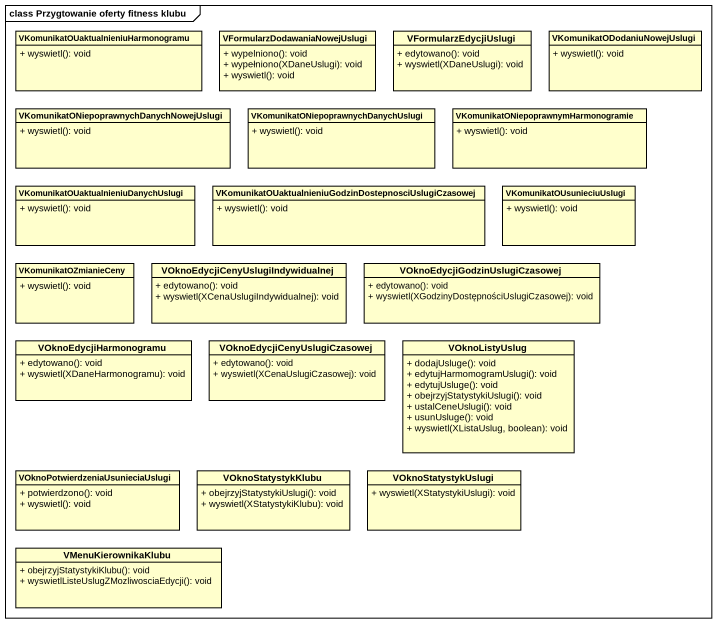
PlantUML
@startuml
mainframe class Przygtowanie oferty fitness klubu
hide circle
hide empty members
skinparam classAttributeIconSize 0
class "VKomunikatOUaktualnieniuHarmonogramu" as VKomunikatOUaktualnieniuHarm {
  + wyswietl(): void
}
class "VFormularzDodawaniaNowejUslugi" as VFormularzDodawaniaNowejUslu {
  + wypelniono(): void
  + wypełniono(XDaneUslugi): void
  + wyswietl(): void
}
class VFormularzEdycjiUslugi {
  + edytowano(): void
  + wyswietl(XDaneUslugi): void
}
class "VKomunikatODodaniuNowejUslugi" as VKomunikatODodaniuNowejUslug {
  + wyswietl(): void
}
class "VKomunikatONiepoprawnychDanychNowejUslugi" as VKomunikatONiepoprawnychDany {
  + wyswietl(): void
}
class "VKomunikatONiepoprawnychDanychUslugi" as VKomunikatONiepoprawnychDany_2 {
  + wyswietl(): void
}
class "VKomunikatONiepoprawnymHarmonogramie" as VKomunikatONiepoprawnymHarmo {
  + wyswietl(): void
}
class "VKomunikatOUaktualnieniuDanychUslugi" as VKomunikatOUaktualnieniuDany {
  + wyswietl(): void
}
class "VKomunikatOUaktualnieniuGodzinDostepnosciUslugiCzasowej" as VKomunikatOUaktualnieniuGodz {
  + wyswietl(): void
}
class VKomunikatOUsunieciuUslugi {
  + wyswietl(): void
}
class VKomunikatOZmianieCeny {
  + wyswietl(): void
}
class "VOknoEdycjiCenyUslugiIndywidualnej" as VOknoEdycjiCenyUslugiIndywid {
  + edytowano(): void
  + wyswietl(XCenaUslugiIndywidualnej): void
}
class "VOknoEdycjiGodzinUslugiCzasowej" as VOknoEdycjiGodzinUslugiCzaso {
  + edytowano(): void
  + wyswietl(XGodzinyDostępnościUslugiCzasowej): void
}
class VOknoEdycjiHarmonogramu {
  + edytowano(): void
  + wyswietl(XDaneHarmonogramu): void
}
class "VOknoEdycjiCenyUslugiCzasowej" as VOknoEdycjiCenyUslugiCzasowe {
  + edytowano(): void
  + wyswietl(XCenaUslugiCzasowej): void
}
class VOknoListyUslug {
  + dodajUsluge(): void
  + edytujHarmomogramUslugi(): void
  + edytujUsluge(): void
  + obejrzyjStatystykiUslugi(): void
  + ustalCeneUslugi(): void
  + usunUsluge(): void
  + wyswietl(XListaUslug, boolean): void
}
class "VOknoPotwierdzeniaUsunieciaUslugi" as VOknoPotwierdzeniaUsunieciaU {
  + potwierdzono(): void
  + wyswietl(): void
}
class VOknoStatystykKlubu {
  + obejrzyjStatystykiUslugi(): void
  + wyswietl(XStatystykiKlubu): void
}
class VOknoStatystykUslugi {
  + wyswietl(XStatystykiUslugi): void
}
class VMenuKierownikaKlubu {
  + obejrzyjStatystykiKlubu(): void
  + wyswietlListeUslugZMozliwosciaEdycji(): void
}
@enduml
